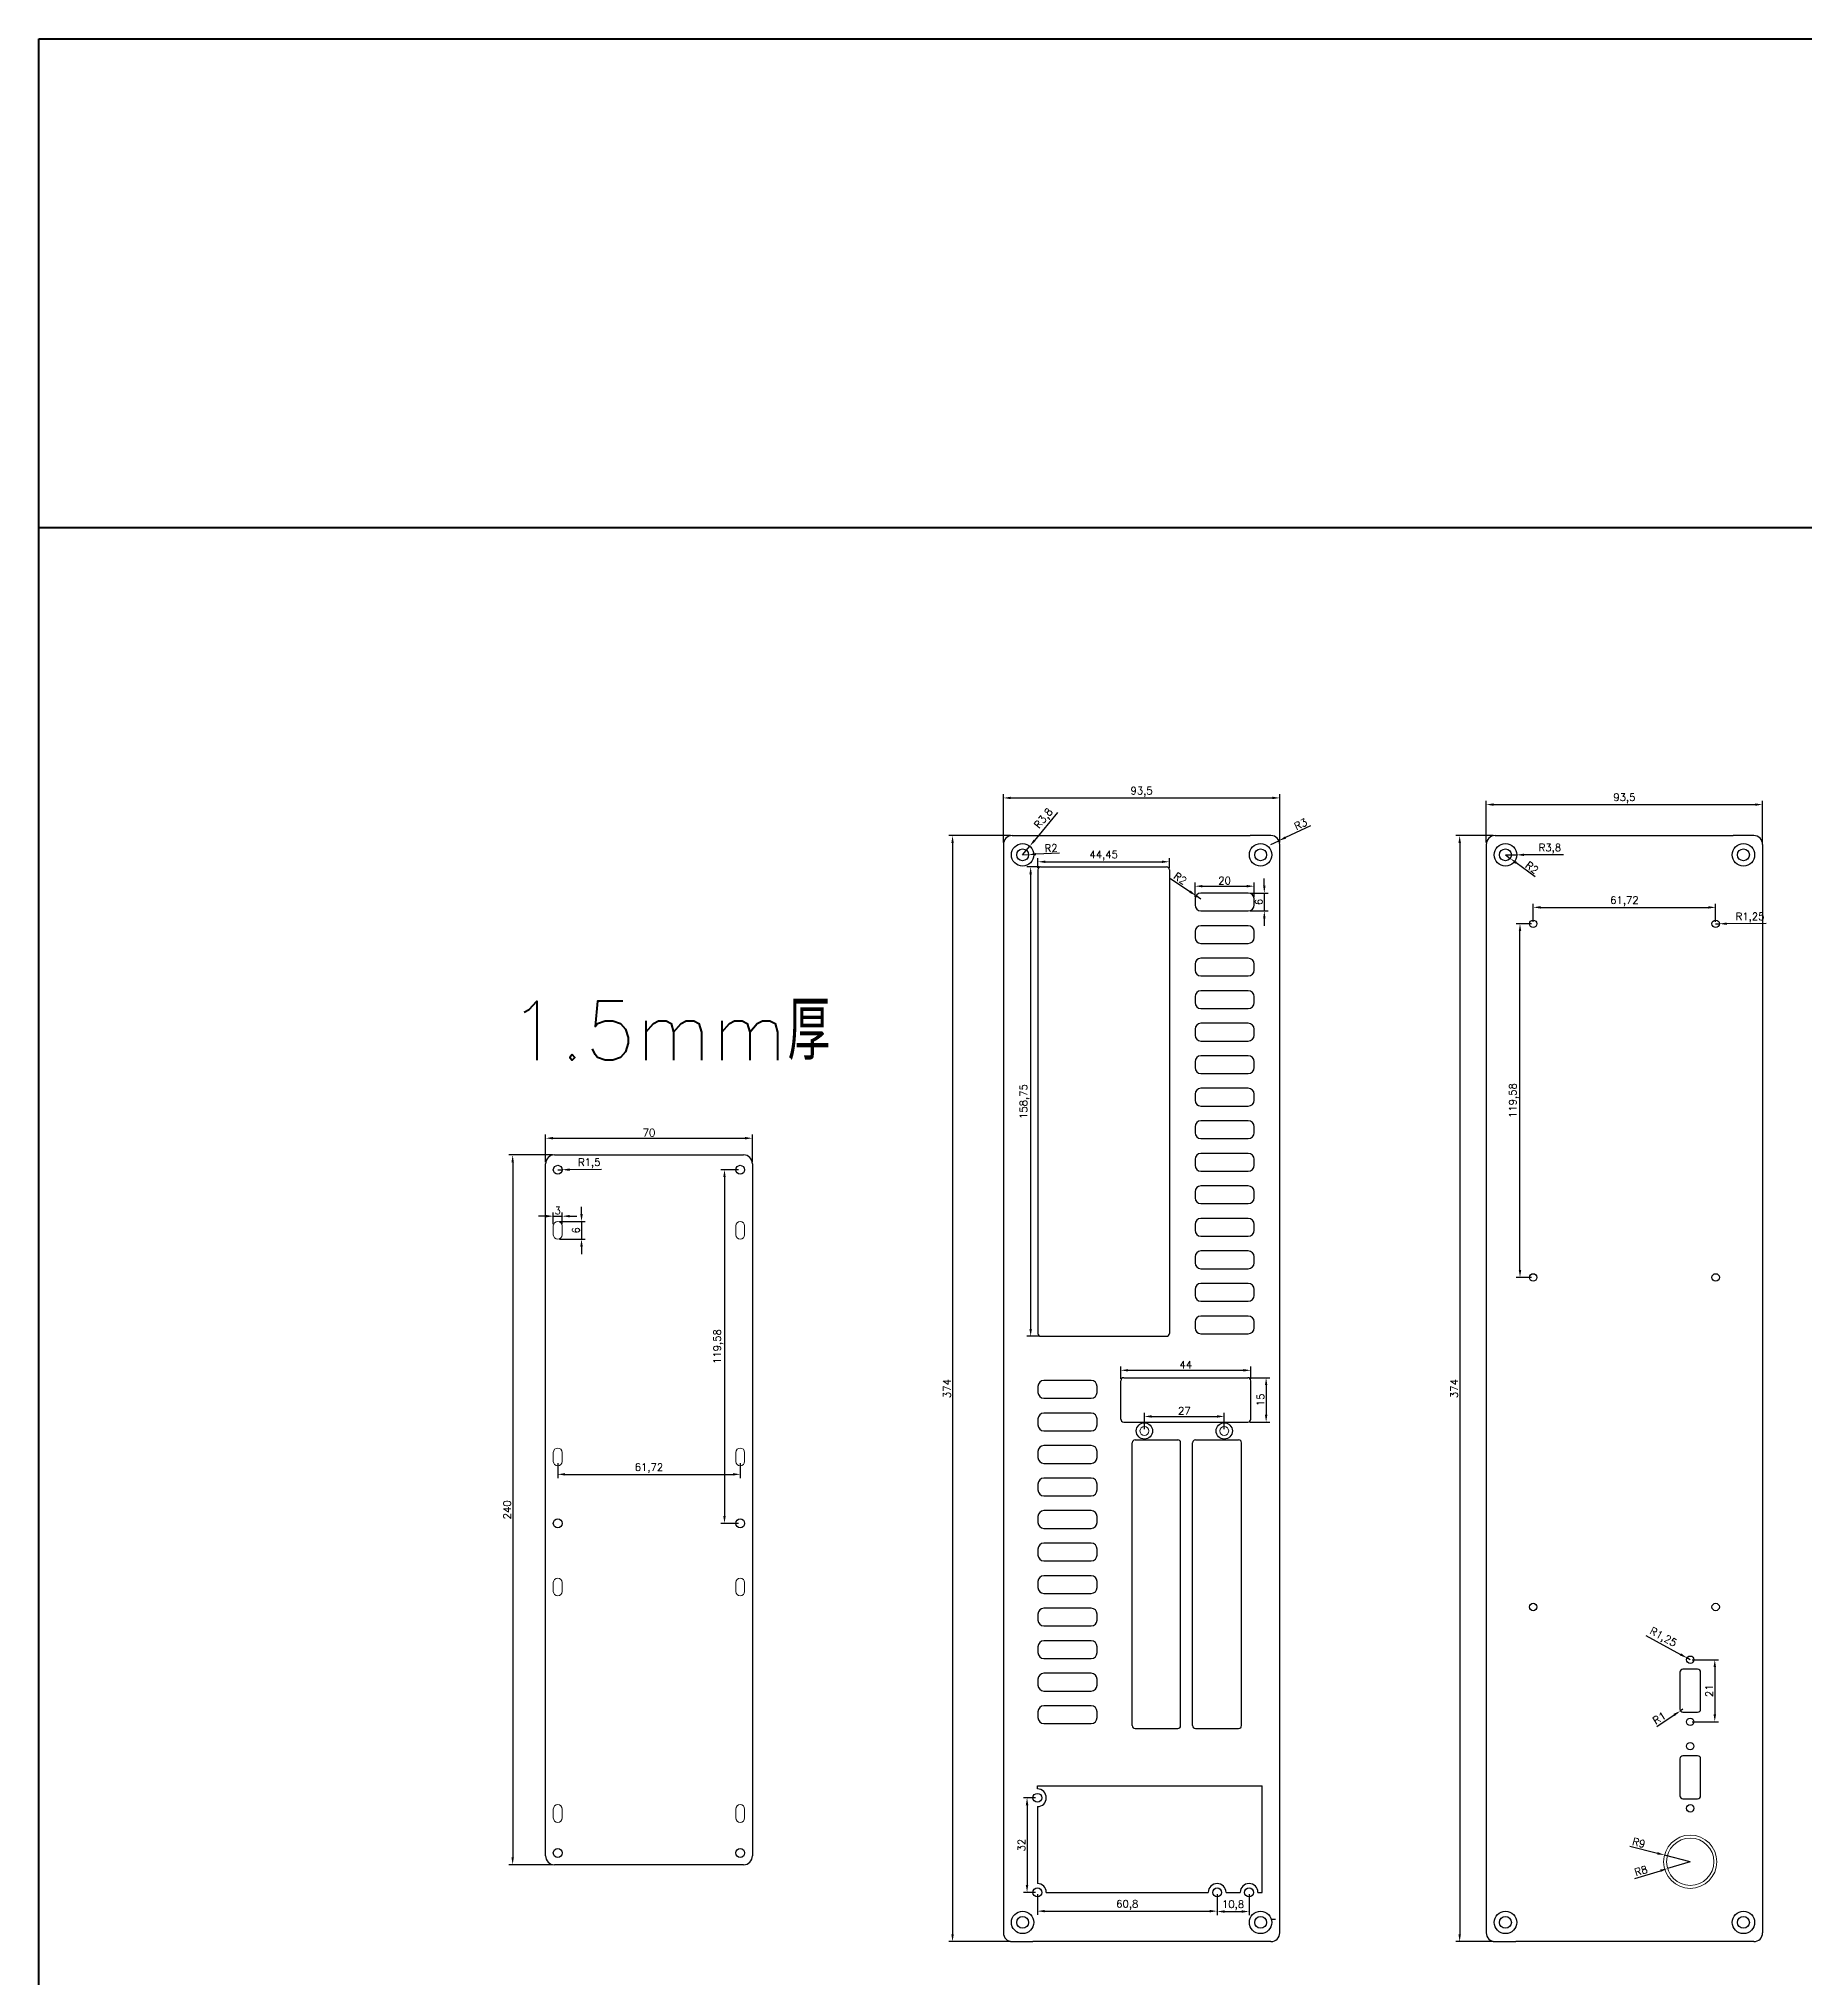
# Model space of a CAD drawing. Header units: inches. Extents: x 2 to 2337, y 1 to 1206.
# Drawn here: x 2 to 600, y 550 to 1206 of the extents above; entities that cross this region are included whole.
import ezdxf

# ---------------------------------------------------------------- set-up
doc = ezdxf.new("R2010")
doc.units = ezdxf.units.IN
doc.header["$MEASUREMENT"] = 0
doc.layers.add('图层1', color=7, linetype='Continuous')
doc.styles.get("Standard").update_dxf_attribs({"font": 'txt', "bigfont": 'gbcbig.shx'})
doc.dimstyles.new('ISO-25', dxfattribs={"dimtxt": 2.5, "dimasz": 2.5, "dimexe": 1.25, "dimexo": 0.625, "dimtad": 1, "dimtxsty": 'Standard', "dimcen": 2.5, "dimadec": 0, "dimazin": 0, "dimtfac": 1, "dimtmove": 0, "dimatfit": 3, "dimfxl": 1, "dimarcsym": 0})

# ---------------------------------------------------------------- blocks, each defined once
blk = doc.blocks.new('*D8')
at = {"color": 0, "lineweight": -2}
for p, q in [((173.73, 826.14), (173.73, 835.43)), ((176.23, 834.18), (241.23, 834.18)), ((243.73, 826.14), (243.73, 835.43))]:
    blk.add_line(p, q, dxfattribs=at)
at = {"color": 0}
for points in [[(176.23, 834.6), (176.23, 833.77), (173.73, 834.18)], [(241.23, 834.6), (241.23, 833.77), (243.73, 834.18)]]:
    blk.add_solid(points, dxfattribs=at)
at = {"layer": 'Defpoints', "color": 0}
for p in [(243.73, 834.18), (173.73, 825.52), (243.73, 825.52)]:
    blk.add_point(p, dxfattribs=at)
at = {"color": 0, "insert": (208.73, 836.06), "char_height": 2.5, "attachment_point": 5}
blk.add_mtext('70', dxfattribs=at)
blk = doc.blocks.new('*D9')
at = {"color": 0, "lineweight": -2}
for p, q in [((176.1, 828.52), (161.37, 828.52)), ((162.62, 826.02), (162.62, 591.02)), ((176.1, 588.52), (161.37, 588.52))]:
    blk.add_line(p, q, dxfattribs=at)
at = {"color": 0}
for points in [[(162.21, 826.02), (163.04, 826.02), (162.62, 828.52)], [(162.21, 591.02), (163.04, 591.02), (162.62, 588.52)]]:
    blk.add_solid(points, dxfattribs=at)
at = {"layer": 'Defpoints', "color": 0}
for p in [(176.73, 828.52), (162.62, 588.52), (176.73, 588.52)]:
    blk.add_point(p, dxfattribs=at)
at = {"color": 0, "insert": (160.75, 708.52), "char_height": 2.5, "attachment_point": 5, "rotation": 90}
blk.add_mtext('240', dxfattribs=at)
blk = doc.blocks.new('*D10')
at = {"color": 0, "lineweight": -2}
for p, q in [((177.87, 823.52), (179.37, 823.53)), ((192.7, 823.61), (181.87, 823.54))]:
    blk.add_line(p, q, dxfattribs=at)
at = {"color": 0}
blk.add_solid([(181.87, 823.96), (181.87, 823.13), (179.37, 823.53)], dxfattribs=at)
at = {"layer": 'Defpoints', "color": 0}
for p in [(177.87, 823.52), (179.37, 823.53)]:
    blk.add_point(p, dxfattribs=at)
at = {"color": 0, "insert": (188.52, 825.67), "char_height": 2.5, "attachment_point": 5, "rotation": 0.36255}
blk.add_mtext('R1,5', dxfattribs=at)
blk = doc.blocks.new('*D11')
at = {"color": 0, "lineweight": -2}
for p, q in [((173.87, 807.82), (171.37, 807.82)), ((176.37, 805.14), (176.37, 809.07)), ((176.37, 807.82), (179.37, 807.82)), ((179.37, 805.14), (179.37, 809.07)), ((181.87, 807.82), (184.37, 807.82))]:
    blk.add_line(p, q, dxfattribs=at)
at = {"color": 0}
for points in [[(173.87, 808.24), (173.87, 807.41), (176.37, 807.82)], [(181.87, 808.24), (181.87, 807.41), (179.37, 807.82)]]:
    blk.add_solid(points, dxfattribs=at)
at = {"layer": 'Defpoints', "color": 0}
for p in [(179.37, 807.82), (176.37, 804.52), (179.37, 804.52)]:
    blk.add_point(p, dxfattribs=at)
at = {"color": 0, "insert": (177.87, 809.7), "char_height": 2.5, "attachment_point": 5}
blk.add_mtext('3', dxfattribs=at)
blk = doc.blocks.new('*D12')
at = {"color": 0, "lineweight": -2}
for p, q in [((185.91, 808.52), (185.91, 811.02)), ((178.49, 806.02), (187.16, 806.02)), ((178.49, 800.02), (187.16, 800.02)), ((185.91, 806.02), (185.91, 800.02)), ((185.91, 797.52), (185.91, 795.02))]:
    blk.add_line(p, q, dxfattribs=at)
at = {"color": 0}
for points in [[(185.49, 808.52), (186.32, 808.52), (185.91, 806.02)], [(185.49, 797.52), (186.32, 797.52), (185.91, 800.02)]]:
    blk.add_solid(points, dxfattribs=at)
at = {"layer": 'Defpoints', "color": 0}
for p in [(177.87, 806.02), (177.87, 800.02), (185.91, 800.02)]:
    blk.add_point(p, dxfattribs=at)
at = {"color": 0, "insert": (184.03, 803.02), "char_height": 2.5, "attachment_point": 5, "rotation": 90}
blk.add_mtext('6', dxfattribs=at)
blk = doc.blocks.new('*D13')
at = {"color": 0, "lineweight": -2}
for p, q in [((346.92, 944.35), (339.12, 934.88)), ((335.11, 930.01), (337.53, 932.95))]:
    blk.add_line(p, q, dxfattribs=at)
at = {"color": 0}
blk.add_solid([(338.8, 935.14), (339.44, 934.61), (337.53, 932.95)], dxfattribs=at)
at = {"layer": 'Defpoints', "color": 0}
for p in [(337.53, 932.95), (335.11, 930.01)]:
    blk.add_point(p, dxfattribs=at)
at = {"color": 0, "insert": (342.4, 942.14), "char_height": 2.5, "attachment_point": 5, "rotation": 50.53044}
blk.add_mtext('R3,8', dxfattribs=at)
blk = doc.blocks.new('*D14')
at = {"color": 0, "lineweight": -2}
for p, q in [((335.11, 930.01), (337.11, 930.1)), ((347.54, 930.53), (339.61, 930.2))]:
    blk.add_line(p, q, dxfattribs=at)
at = {"color": 0}
blk.add_solid([(339.59, 930.62), (339.63, 929.79), (337.11, 930.1)], dxfattribs=at)
at = {"layer": 'Defpoints', "color": 0}
for p in [(335.11, 930.01), (337.11, 930.1)]:
    blk.add_point(p, dxfattribs=at)
at = {"color": 0, "insert": (344.75, 932.29), "char_height": 2.5, "attachment_point": 5, "rotation": 2.40231}
blk.add_mtext('R2', dxfattribs=at)
blk = doc.blocks.new('*D15')
at = {"color": 0, "lineweight": -2}
for p, q in [((340.67, 925.95), (336.58, 925.95)), ((337.83, 923.45), (337.83, 769.7)), ((340.67, 767.2), (336.58, 767.2))]:
    blk.add_line(p, q, dxfattribs=at)
at = {"color": 0}
for points in [[(337.41, 923.45), (338.25, 923.45), (337.83, 925.95)], [(337.41, 769.7), (338.25, 769.7), (337.83, 767.2)]]:
    blk.add_solid(points, dxfattribs=at)
at = {"layer": 'Defpoints', "color": 0}
for p in [(341.29, 925.95), (337.83, 767.2), (341.29, 767.2)]:
    blk.add_point(p, dxfattribs=at)
at = {"color": 0, "insert": (335.75, 846.58), "char_height": 2.5, "attachment_point": 5, "rotation": 90}
blk.add_mtext('158,75', dxfattribs=at)
blk = doc.blocks.new('*D16')
at = {"color": 0, "lineweight": -2}
for p, q in [((340.3, 925.6), (340.3, 928.91)), ((342.8, 927.66), (382.25, 927.66)), ((384.75, 925.59), (384.75, 928.91))]:
    blk.add_line(p, q, dxfattribs=at)
at = {"color": 0}
for points in [[(342.8, 928.07), (342.8, 927.24), (340.3, 927.66)], [(382.25, 928.07), (382.25, 927.24), (384.75, 927.66)]]:
    blk.add_solid(points, dxfattribs=at)
at = {"layer": 'Defpoints', "color": 0}
for p in [(340.3, 924.98), (384.75, 927.66), (384.75, 924.96)]:
    blk.add_point(p, dxfattribs=at)
at = {"color": 0, "insert": (362.53, 929.74), "char_height": 2.5, "attachment_point": 5}
blk.add_mtext('44,45', dxfattribs=at)
blk = doc.blocks.new('*D17')
at = {"color": 0, "lineweight": -2}
for p, q in [((393.43, 915.68), (393.43, 920.65)), ((395.93, 919.4), (410.93, 919.4)), ((413.43, 915.68), (413.43, 920.65))]:
    blk.add_line(p, q, dxfattribs=at)
at = {"color": 0}
for points in [[(395.93, 919.82), (395.93, 918.99), (393.43, 919.4)], [(410.93, 919.82), (410.93, 918.99), (413.43, 919.4)]]:
    blk.add_solid(points, dxfattribs=at)
at = {"layer": 'Defpoints', "color": 0}
for p in [(413.43, 919.4), (393.43, 915.05), (413.43, 915.05)]:
    blk.add_point(p, dxfattribs=at)
at = {"color": 0, "insert": (403.43, 921.28), "char_height": 2.5, "attachment_point": 5}
blk.add_mtext('20', dxfattribs=at)
blk = doc.blocks.new('*D18')
at = {"color": 0, "lineweight": -2}
for p, q in [((416.87, 919.55), (416.87, 922.05)), ((412.06, 917.05), (418.12, 917.05)), ((416.87, 917.05), (416.87, 911.05)), ((412.06, 911.05), (418.12, 911.05)), ((416.87, 908.55), (416.87, 906.05))]:
    blk.add_line(p, q, dxfattribs=at)
at = {"color": 0}
for points in [[(416.46, 919.55), (417.29, 919.55), (416.87, 917.05)], [(416.46, 908.55), (417.29, 908.55), (416.87, 911.05)]]:
    blk.add_solid(points, dxfattribs=at)
at = {"layer": 'Defpoints', "color": 0}
for p in [(411.43, 917.05), (411.43, 911.05), (416.87, 911.05)]:
    blk.add_point(p, dxfattribs=at)
at = {"color": 0, "insert": (415, 914.05), "char_height": 2.5, "attachment_point": 5, "rotation": 90}
blk.add_mtext('6', dxfattribs=at)
blk = doc.blocks.new('*D19')
at = {"color": 0, "lineweight": -2}
for p, q in [((385.14, 922), (391.7, 917.57)), ((395.43, 915.05), (393.78, 916.17))]:
    blk.add_line(p, q, dxfattribs=at)
at = {"color": 0}
blk.add_solid([(391.94, 917.91), (391.47, 917.22), (393.78, 916.17)], dxfattribs=at)
at = {"layer": 'Defpoints', "color": 0}
for p in [(393.78, 916.17), (395.43, 915.05)]:
    blk.add_point(p, dxfattribs=at)
at = {"color": 0, "insert": (388.44, 922.04), "char_height": 2.5, "attachment_point": 5, "rotation": 325.97643}
blk.add_mtext('R2', dxfattribs=at)
blk = doc.blocks.new('*D20')
at = {"color": 0, "lineweight": -2}
for p, q in [((368.31, 752.82), (368.31, 756.96)), ((370.81, 755.71), (409.81, 755.71)), ((412.31, 752.82), (412.31, 756.96))]:
    blk.add_line(p, q, dxfattribs=at)
at = {"color": 0}
for points in [[(370.81, 756.12), (370.81, 755.29), (368.31, 755.71)], [(409.81, 756.12), (409.81, 755.29), (412.31, 755.71)]]:
    blk.add_solid(points, dxfattribs=at)
at = {"layer": 'Defpoints', "color": 0}
for p in [(412.31, 755.71), (368.31, 752.2), (412.31, 752.2)]:
    blk.add_point(p, dxfattribs=at)
at = {"color": 0, "insert": (390.31, 757.58), "char_height": 2.5, "attachment_point": 5}
blk.add_mtext('44', dxfattribs=at)
blk = doc.blocks.new('*D21')
at = {"color": 0, "lineweight": -2}
for p, q in [((411.94, 753.2), (418.73, 753.2)), ((417.48, 750.7), (417.48, 740.7)), ((411.94, 738.2), (418.73, 738.2))]:
    blk.add_line(p, q, dxfattribs=at)
at = {"color": 0}
for points in [[(417.07, 750.7), (417.9, 750.7), (417.48, 753.2)], [(417.07, 740.7), (417.9, 740.7), (417.48, 738.2)]]:
    blk.add_solid(points, dxfattribs=at)
at = {"layer": 'Defpoints', "color": 0}
for p in [(411.31, 753.2), (411.31, 738.2), (417.48, 738.2)]:
    blk.add_point(p, dxfattribs=at)
at = {"color": 0, "insert": (415.61, 745.7), "char_height": 2.5, "attachment_point": 5, "rotation": 90}
blk.add_mtext('15', dxfattribs=at)
blk = doc.blocks.new('*D1')
at = {"color": 0, "lineweight": -2}
for p, q in [((376.31, 735.82), (376.31, 741.35)), ((403.31, 735.82), (403.31, 741.35)), ((378.81, 740.1), (400.81, 740.1))]:
    blk.add_line(p, q, dxfattribs=at)
at = {"color": 0}
for points in [[(378.81, 740.52), (378.81, 739.68), (376.31, 740.1)], [(400.81, 740.52), (400.81, 739.68), (403.31, 740.1)]]:
    blk.add_solid(points, dxfattribs=at)
at = {"layer": 'Defpoints', "color": 0}
for p in [(376.31, 735.2), (403.31, 740.1), (403.31, 735.2)]:
    blk.add_point(p, dxfattribs=at)
at = {"color": 0, "insert": (389.81, 741.97), "char_height": 2.5, "attachment_point": 5}
blk.add_mtext('27', dxfattribs=at)
blk = doc.blocks.new('*D22')
at = {"color": 0, "lineweight": -2}
for p, q in [((400.91, 578.52), (400.91, 571.44)), ((411.71, 578.52), (411.71, 571.44)), ((403.41, 572.69), (409.21, 572.69))]:
    blk.add_line(p, q, dxfattribs=at)
at = {"color": 0}
for points in [[(403.41, 573.1), (403.41, 572.27), (400.91, 572.69)], [(409.21, 573.1), (409.21, 572.27), (411.71, 572.69)]]:
    blk.add_solid(points, dxfattribs=at)
at = {"layer": 'Defpoints', "color": 0}
for p in [(400.91, 579.15), (411.71, 579.15), (411.71, 572.69)]:
    blk.add_point(p, dxfattribs=at)
at = {"color": 0, "insert": (406.31, 574.77), "char_height": 2.5, "attachment_point": 5}
blk.add_mtext('10,8', dxfattribs=at)
blk = doc.blocks.new('*D23')
at = {"color": 0, "lineweight": -2}
for p, q in [((340.11, 578.52), (340.11, 571.56)), ((400.91, 578.52), (400.91, 571.56)), ((342.61, 572.81), (398.41, 572.81))]:
    blk.add_line(p, q, dxfattribs=at)
at = {"color": 0}
for points in [[(342.61, 573.23), (342.61, 572.4), (340.11, 572.81)], [(398.41, 573.23), (398.41, 572.4), (400.91, 572.81)]]:
    blk.add_solid(points, dxfattribs=at)
at = {"layer": 'Defpoints', "color": 0}
for p in [(340.11, 579.15), (400.91, 579.15), (400.91, 572.81)]:
    blk.add_point(p, dxfattribs=at)
at = {"color": 0, "insert": (370.51, 574.9), "char_height": 2.5, "attachment_point": 5}
blk.add_mtext('60,8', dxfattribs=at)
blk = doc.blocks.new('*D24')
at = {"color": 0, "lineweight": -2}
for p, q in [((339.49, 611.15), (335.36, 611.15)), ((336.61, 608.65), (336.61, 581.65)), ((339.49, 579.15), (335.36, 579.15))]:
    blk.add_line(p, q, dxfattribs=at)
at = {"color": 0}
for points in [[(336.19, 608.65), (337.03, 608.65), (336.61, 611.15)], [(336.19, 581.65), (337.03, 581.65), (336.61, 579.15)]]:
    blk.add_solid(points, dxfattribs=at)
at = {"layer": 'Defpoints', "color": 0}
for p in [(340.11, 611.15), (336.61, 579.15), (340.11, 579.15)]:
    blk.add_point(p, dxfattribs=at)
at = {"color": 0, "insert": (334.73, 595.15), "char_height": 2.5, "attachment_point": 5, "rotation": 90}
blk.add_mtext('32', dxfattribs=at)
blk = doc.blocks.new('*D25')
at = {"color": 0, "lineweight": -2}
for p, q in [((432.44, 939.86), (424.08, 935.88)), ((419.11, 933.51), (421.82, 934.8))]:
    blk.add_line(p, q, dxfattribs=at)
at = {"color": 0}
blk.add_solid([(423.9, 936.25), (424.26, 935.5), (421.82, 934.8)], dxfattribs=at)
at = {"layer": 'Defpoints', "color": 0}
for p in [(419.11, 933.51), (421.82, 934.8)]:
    blk.add_point(p, dxfattribs=at)
at = {"color": 0, "insert": (429.18, 940.38), "char_height": 2.5, "attachment_point": 5, "rotation": 25.45612}
blk.add_mtext('R3', dxfattribs=at)
blk = doc.blocks.new('*D26')
at = {"color": 0, "lineweight": -2}
for p, q in [((328.61, 934.14), (328.61, 950.5)), ((422.11, 934.14), (422.11, 950.5)), ((331.11, 949.25), (419.61, 949.25))]:
    blk.add_line(p, q, dxfattribs=at)
at = {"color": 0}
for points in [[(331.11, 949.67), (331.11, 948.83), (328.61, 949.25)], [(419.61, 949.67), (419.61, 948.83), (422.11, 949.25)]]:
    blk.add_solid(points, dxfattribs=at)
at = {"layer": 'Defpoints', "color": 0}
for p in [(422.11, 949.25), (328.61, 933.51), (422.11, 933.51)]:
    blk.add_point(p, dxfattribs=at)
at = {"color": 0, "insert": (375.36, 951.33), "char_height": 2.5, "attachment_point": 5}
blk.add_mtext('93,5', dxfattribs=at)
blk = doc.blocks.new('*D27')
at = {"color": 0, "lineweight": -2}
for p, q in [((330.98, 936.51), (310.16, 936.51)), ((311.41, 934.01), (311.41, 565.01)), ((330.98, 562.51), (310.16, 562.51))]:
    blk.add_line(p, q, dxfattribs=at)
at = {"color": 0}
for points in [[(311, 934.01), (311.83, 934.01), (311.41, 936.51)], [(311, 565.01), (311.83, 565.01), (311.41, 562.51)]]:
    blk.add_solid(points, dxfattribs=at)
at = {"layer": 'Defpoints', "color": 0}
for p in [(331.61, 936.51), (311.41, 562.51), (331.61, 562.51)]:
    blk.add_point(p, dxfattribs=at)
at = {"color": 0, "insert": (309.54, 749.51), "char_height": 2.5, "attachment_point": 5, "rotation": 90}
blk.add_mtext('374', dxfattribs=at)
blk = doc.blocks.new('*D28')
at = {"color": 0, "lineweight": -2}
for p, q in [((491.93, 934.14), (491.93, 948.25)), ((494.43, 947), (582.93, 947)), ((585.43, 934.14), (585.43, 948.25))]:
    blk.add_line(p, q, dxfattribs=at)
at = {"color": 0}
for points in [[(494.43, 947.42), (494.43, 946.59), (491.93, 947)], [(582.93, 947.42), (582.93, 946.59), (585.43, 947)]]:
    blk.add_solid(points, dxfattribs=at)
at = {"layer": 'Defpoints', "color": 0}
for p in [(585.43, 947), (491.93, 933.51), (585.43, 933.51)]:
    blk.add_point(p, dxfattribs=at)
at = {"color": 0, "insert": (538.68, 949.09), "char_height": 2.5, "attachment_point": 5}
blk.add_mtext('93,5', dxfattribs=at)
blk = doc.blocks.new('*D29')
at = {"color": 0, "lineweight": -2}
for p, q in [((494.3, 936.51), (481.7, 936.51)), ((482.95, 934.01), (482.95, 565.01)), ((494.3, 562.51), (481.7, 562.51))]:
    blk.add_line(p, q, dxfattribs=at)
at = {"color": 0}
for points in [[(482.53, 934.01), (483.37, 934.01), (482.95, 936.51)], [(482.53, 565.01), (483.37, 565.01), (482.95, 562.51)]]:
    blk.add_solid(points, dxfattribs=at)
at = {"layer": 'Defpoints', "color": 0}
for p in [(494.93, 936.51), (482.95, 562.51), (494.93, 562.51)]:
    blk.add_point(p, dxfattribs=at)
at = {"color": 0, "insert": (481.08, 749.51), "char_height": 2.5, "attachment_point": 5, "rotation": 90}
blk.add_mtext('374', dxfattribs=at)
blk = doc.blocks.new('*D30')
at = {"color": 0, "lineweight": -2}
for p, q in [((498.43, 930.01), (502.23, 930.01)), ((518.04, 930), (504.73, 930.01))]:
    blk.add_line(p, q, dxfattribs=at)
at = {"color": 0}
blk.add_solid([(504.73, 930.43), (504.73, 929.59), (502.23, 930.01)], dxfattribs=at)
at = {"layer": 'Defpoints', "color": 0}
for p in [(498.43, 930.01), (502.23, 930.01)]:
    blk.add_point(p, dxfattribs=at)
at = {"color": 0, "insert": (513.46, 932.09), "char_height": 2.5, "attachment_point": 5, "rotation": 359.96295}
blk.add_mtext('R3,8', dxfattribs=at)
blk = doc.blocks.new('*D31')
at = {"color": 0, "lineweight": -2}
for p, q in [((498.43, 930.01), (500.04, 928.82)), ((508.48, 922.55), (502.04, 927.33))]:
    blk.add_line(p, q, dxfattribs=at)
at = {"color": 0}
blk.add_solid([(502.29, 927.66), (501.8, 926.99), (500.04, 928.82)], dxfattribs=at)
at = {"layer": 'Defpoints', "color": 0}
for p in [(498.43, 930.01), (500.04, 928.82)]:
    blk.add_point(p, dxfattribs=at)
at = {"color": 0, "insert": (507.42, 925.67), "char_height": 2.5, "attachment_point": 5, "rotation": 323.37862}
blk.add_mtext('R2', dxfattribs=at)
blk = doc.blocks.new('*D2')
at = {"color": 0, "lineweight": -2}
for p, q in [((507.82, 907.33), (507.82, 913.49)), ((510.32, 912.24), (567.04, 912.24)), ((569.54, 907.33), (569.54, 913.49))]:
    blk.add_line(p, q, dxfattribs=at)
at = {"color": 0}
for points in [[(510.32, 912.66), (510.32, 911.82), (507.82, 912.24)], [(567.04, 912.66), (567.04, 911.82), (569.54, 912.24)]]:
    blk.add_solid(points, dxfattribs=at)
at = {"layer": 'Defpoints', "color": 0}
for p in [(569.54, 912.24), (507.82, 906.7), (569.54, 906.7)]:
    blk.add_point(p, dxfattribs=at)
at = {"color": 0, "insert": (538.68, 914.32), "char_height": 2.5, "attachment_point": 5}
blk.add_mtext('61,72', dxfattribs=at)
blk = doc.blocks.new('*D32')
at = {"color": 0, "lineweight": -2}
for p, q in [((177.87, 724.29), (177.87, 719.27)), ((239.59, 724.29), (239.59, 719.27)), ((180.37, 720.52), (237.09, 720.52))]:
    blk.add_line(p, q, dxfattribs=at)
at = {"color": 0}
for points in [[(180.37, 720.94), (180.37, 720.11), (177.87, 720.52)], [(237.09, 720.94), (237.09, 720.11), (239.59, 720.52)]]:
    blk.add_solid(points, dxfattribs=at)
at = {"layer": 'Defpoints', "color": 0}
for p in [(177.87, 724.92), (239.59, 724.92), (239.59, 720.52)]:
    blk.add_point(p, dxfattribs=at)
at = {"color": 0, "insert": (208.73, 722.61), "char_height": 2.5, "attachment_point": 5}
blk.add_mtext('61,72', dxfattribs=at)
blk = doc.blocks.new('*D3')
at = {"color": 0, "lineweight": -2}
for p, q in [((507.2, 906.7), (502.1, 906.7)), ((503.35, 789.62), (503.35, 904.2)), ((507.2, 787.12), (502.1, 787.12))]:
    blk.add_line(p, q, dxfattribs=at)
at = {"color": 0}
for points in [[(502.94, 904.2), (503.77, 904.2), (503.35, 906.7)], [(502.94, 789.62), (503.77, 789.62), (503.35, 787.12)]]:
    blk.add_solid(points, dxfattribs=at)
at = {"layer": 'Defpoints', "color": 0}
for p in [(503.35, 906.7), (507.82, 906.7), (507.82, 787.12)]:
    blk.add_point(p, dxfattribs=at)
at = {"color": 0, "insert": (501.27, 846.91), "char_height": 2.5, "attachment_point": 5, "rotation": 90}
blk.add_mtext('119,58', dxfattribs=at)
blk = doc.blocks.new('*D33')
at = {"color": 0, "lineweight": -2}
for p, q in [((238.96, 823.52), (233.02, 823.52)), ((234.27, 821.02), (234.27, 706.43)), ((238.96, 703.93), (233.02, 703.93))]:
    blk.add_line(p, q, dxfattribs=at)
at = {"color": 0}
for points in [[(233.85, 821.02), (234.68, 821.02), (234.27, 823.52)], [(233.85, 706.43), (234.68, 706.43), (234.27, 703.93)]]:
    blk.add_solid(points, dxfattribs=at)
at = {"layer": 'Defpoints', "color": 0}
for p in [(239.59, 823.52), (234.27, 703.93), (239.59, 703.93)]:
    blk.add_point(p, dxfattribs=at)
at = {"color": 0, "insert": (232.18, 763.73), "char_height": 2.5, "attachment_point": 5, "rotation": 90}
blk.add_mtext('119,58', dxfattribs=at)
blk = doc.blocks.new('*D36')
at = {"color": 0, "lineweight": -2}
for p, q in [((569.54, 906.7), (570.79, 906.71)), ((586.63, 906.75), (573.29, 906.71))]:
    blk.add_line(p, q, dxfattribs=at)
at = {"color": 0}
blk.add_solid([(573.29, 907.13), (573.29, 906.3), (570.79, 906.71)], dxfattribs=at)
at = {"layer": 'Defpoints', "color": 0}
for p in [(569.54, 906.7), (570.79, 906.71)]:
    blk.add_point(p, dxfattribs=at)
at = {"color": 0, "insert": (581.2, 908.82), "char_height": 2.5, "attachment_point": 5, "rotation": 0.16475}
blk.add_mtext('R1,25', dxfattribs=at)
blk = doc.blocks.new('*D69')
at = {"color": 0, "lineweight": -2}
for p, q in [((561.57, 657.84), (570.49, 657.84)), ((569.24, 655.34), (569.24, 639.34)), ((561.57, 636.84), (570.49, 636.84))]:
    blk.add_line(p, q, dxfattribs=at)
at = {"color": 0}
for points in [[(568.83, 655.34), (569.66, 655.34), (569.24, 657.84)], [(568.83, 639.34), (569.66, 639.34), (569.24, 636.84)]]:
    blk.add_solid(points, dxfattribs=at)
at = {"layer": 'Defpoints', "color": 0}
for p in [(560.94, 657.84), (560.94, 636.84), (569.24, 636.84)]:
    blk.add_point(p, dxfattribs=at)
at = {"color": 0, "insert": (567.37, 647.34), "char_height": 2.5, "attachment_point": 5, "rotation": 90}
blk.add_mtext('21', dxfattribs=at)
blk = doc.blocks.new('*D70')
at = {"color": 0, "lineweight": -2}
for p, q in [((545.93, 666), (557.65, 659.63)), ((560.94, 657.84), (559.84, 658.44))]:
    blk.add_line(p, q, dxfattribs=at)
at = {"color": 0}
blk.add_solid([(557.85, 660), (557.45, 659.26), (559.84, 658.44)], dxfattribs=at)
at = {"layer": 'Defpoints', "color": 0}
for p in [(559.84, 658.44), (560.94, 657.84)]:
    blk.add_point(p, dxfattribs=at)
at = {"color": 0, "insert": (551.69, 665.24), "char_height": 2.5, "attachment_point": 5, "rotation": 331.46347}
blk.add_mtext('R1,25', dxfattribs=at)
blk = doc.blocks.new('*D71')
at = {"color": 0, "lineweight": -2}
for p, q in [((540.48, 594.8), (549.81, 592.39)), ((560.94, 589.52), (552.23, 591.77))]:
    blk.add_line(p, q, dxfattribs=at)
at = {"color": 0}
blk.add_solid([(549.91, 592.8), (549.7, 591.99), (552.23, 591.77)], dxfattribs=at)
at = {"layer": 'Defpoints', "color": 0}
for p in [(552.23, 591.77), (560.94, 589.52)]:
    blk.add_point(p, dxfattribs=at)
at = {"color": 0, "lineweight": 211, "insert": (543.57, 595.94), "char_height": 2.5, "attachment_point": 5, "rotation": 345.53931}
blk.add_mtext('R9', dxfattribs=at)
blk = doc.blocks.new('*D72')
at = {"color": 0, "lineweight": -2}
for p, q in [((542.24, 583.89), (550.89, 586.49)), ((560.94, 589.52), (553.28, 587.21))]:
    blk.add_line(p, q, dxfattribs=at)
at = {"color": 0}
blk.add_solid([(550.77, 586.89), (551.01, 586.09), (553.28, 587.21)], dxfattribs=at)
at = {"layer": 'Defpoints', "color": 0}
for p in [(553.28, 587.21), (560.94, 589.52)]:
    blk.add_point(p, dxfattribs=at)
at = {"color": 0, "lineweight": 211, "insert": (544.29, 586.46), "char_height": 2.5, "attachment_point": 5, "rotation": 16.76029}
blk.add_mtext('R8', dxfattribs=at)
blk = doc.blocks.new('*D73')
at = {"color": 0, "lineweight": -2}
for p, q in [((549.6, 635.28), (555.52, 639.17)), ((558.44, 641.09), (557.61, 640.54))]:
    blk.add_line(p, q, dxfattribs=at)
at = {"color": 0}
blk.add_solid([(555.29, 639.52), (555.74, 638.82), (557.61, 640.54)], dxfattribs=at)
at = {"layer": 'Defpoints', "color": 0}
for p in [(557.61, 640.54), (558.44, 641.09)]:
    blk.add_point(p, dxfattribs=at)
at = {"color": 0, "lineweight": 211, "insert": (550.48, 638.1), "char_height": 2.5, "attachment_point": 5, "rotation": 33.29978}
blk.add_mtext('R1', dxfattribs=at)

msp = doc.modelspace()

# ---------------------------------------------------------------- linework, layer by layer
at = {"lineweight": 211}
for p, q in [((2.313, 1.185), (2.313, 1205.965)), ((2.313, 1205.965), (2336.961, 1205.965)), ((2.313, 1040.706), (2336.961, 1040.706))]:
    msp.add_line(p, q, dxfattribs=at)
for p, q in [((328.611, 933.513), (328.613, 565.511)), ((338.613, 936.513), (412.112, 936.513)), ((422.112, 565.511), (422.114, 933.513)), ((491.931, 933.513), (491.932, 565.511)), ((501.932, 936.513), (575.432, 936.513)), ((585.433, 933.513), (585.432, 565.511)), ((393.433, 915.052), (393.433, 913.052)), ((411.433, 917.052), (395.433, 917.052)), ((413.433, 913.052), (413.433, 915.052)), ((395.433, 911.052), (411.433, 911.052)), ((411.433, 906.052), (395.433, 906.052)), ((393.433, 904.052), (393.433, 902.052)), ((395.433, 900.052), (411.433, 900.052)), ((413.433, 902.052), (413.433, 904.052)), ((393.433, 893.052), (393.433, 891.052)), ((411.433, 895.052), (395.433, 895.052)), ((413.433, 891.052), (413.433, 893.052)), ((395.433, 889.052), (411.433, 889.052)), ((393.433, 882.052), (393.433, 880.052)), ((411.433, 884.052), (395.433, 884.052)), ((413.433, 880.052), (413.433, 882.052)), ((395.433, 878.052), (411.433, 878.052)), ((411.433, 873.052), (395.433, 873.052)), ((393.433, 871.052), (393.433, 869.052)), ((395.433, 867.052), (411.433, 867.052)), ((413.433, 869.052), (413.433, 871.052)), ((393.433, 860.052), (393.433, 858.052)), ((411.433, 862.052), (395.433, 862.052)), ((413.433, 858.052), (413.433, 860.052)), ((395.433, 856.052), (411.433, 856.052)), ((393.433, 849.052), (393.433, 847.052)), ((411.433, 851.052), (395.433, 851.052)), ((413.433, 847.052), (413.433, 849.052)), ((395.433, 845.052), (411.433, 845.052)), ((411.433, 840.052), (395.433, 840.052)), ((393.433, 838.052), (393.433, 836.052)), ((395.433, 834.052), (411.433, 834.052)), ((413.433, 836.052), (413.433, 838.052)), ((176.728, 828.518), (240.728, 828.518)), ((393.433, 827.052), (393.433, 825.052)), ((411.433, 829.052), (395.433, 829.052)), ((413.433, 825.052), (413.433, 827.052)), ((173.728, 591.518), (173.728, 825.518)), ((173.728, 818.518), (173.728, 823.518)), ((243.728, 825.518), (243.728, 591.518)), ((395.433, 823.052), (411.433, 823.052)), ((393.433, 816.052), (393.433, 814.052)), ((411.433, 818.052), (395.433, 818.052)), ((413.433, 814.052), (413.433, 816.052)), ((395.433, 812.052), (411.433, 812.052)), ((411.433, 807.052), (395.433, 807.052)), ((393.433, 805.052), (393.433, 803.052)), ((395.433, 801.052), (411.433, 801.052)), ((413.433, 803.052), (413.433, 805.052)), ((393.433, 794.052), (393.433, 792.052)), ((411.433, 796.052), (395.433, 796.052)), ((413.433, 792.052), (413.433, 794.052)), ((395.433, 790.052), (411.433, 790.052)), ((393.433, 783.052), (393.433, 781.052)), ((411.433, 785.052), (395.433, 785.052)), ((413.433, 781.052), (413.433, 783.052)), ((395.433, 779.052), (411.433, 779.052)), ((411.433, 774.052), (395.433, 774.052)), ((393.433, 772.052), (393.433, 770.052)), ((395.433, 768.052), (411.433, 768.052)), ((413.433, 770.052), (413.433, 772.052)), ((340.302, 750.243), (340.302, 748.243)), ((358.302, 752.243), (342.302, 752.243)), ((360.302, 748.243), (360.302, 750.243)), ((368.313, 739.195), (368.313, 752.195)), ((369.313, 753.195), (411.313, 753.195)), ((412.313, 739.195), (412.313, 752.195)), ((342.302, 746.243), (358.302, 746.243)), ((358.302, 741.243), (342.302, 741.243)), ((340.302, 739.243), (340.302, 737.243)), ((342.302, 735.243), (358.302, 735.243)), ((360.302, 737.243), (360.302, 739.243)), ((369.313, 738.195), (411.313, 738.195)), ((340.302, 728.243), (340.302, 726.243)), ((358.302, 730.243), (342.302, 730.243)), ((360.302, 726.243), (360.302, 728.243)), ((372.168, 635.565), (372.168, 731.195)), ((373.168, 732.195), (387.568, 732.195)), ((388.568, 635.565), (388.568, 731.195)), ((392.568, 635.565), (392.568, 731.195)), ((393.568, 732.195), (408.168, 732.195)), ((409.168, 635.565), (409.168, 731.195)), ((342.302, 724.243), (358.302, 724.243)), ((340.302, 717.243), (340.302, 715.243)), ((358.302, 719.243), (342.302, 719.243)), ((360.302, 715.243), (360.302, 717.243)), ((342.302, 713.243), (358.302, 713.243)), ((358.302, 708.243), (342.302, 708.243)), ((340.302, 706.243), (340.302, 704.243)), ((342.302, 702.243), (358.302, 702.243)), ((360.302, 704.243), (360.302, 706.243)), ((173.728, 597.934), (173.728, 697.934)), ((173.728, 597.934), (173.728, 697.934)), ((243.728, 697.934), (243.728, 597.934)), ((243.728, 697.934), (243.728, 597.934)), ((243.728, 697.934), (243.728, 683.934)), ((243.728, 697.934), (243.728, 607.334)), ((340.302, 695.243), (340.302, 693.243)), ((358.302, 697.243), (342.302, 697.243)), ((360.302, 693.243), (360.302, 695.243)), ((342.302, 691.243), (358.302, 691.243)), ((340.302, 684.243), (340.302, 682.243)), ((358.302, 686.243), (342.302, 686.243)), ((360.302, 682.243), (360.302, 684.243)), ((342.302, 680.243), (358.302, 680.243)), ((358.302, 675.243), (342.302, 675.243)), ((340.302, 673.243), (340.302, 671.243)), ((342.302, 669.243), (358.302, 669.243)), ((360.302, 671.243), (360.302, 673.243)), ((340.302, 662.243), (340.302, 660.243)), ((358.302, 664.243), (342.302, 664.243)), ((360.302, 660.243), (360.302, 662.243)), ((342.302, 658.243), (358.302, 658.243)), ((340.302, 651.243), (340.302, 649.243)), ((358.302, 653.243), (342.302, 653.243)), ((360.302, 649.243), (360.302, 651.243)), ((557.442, 653.589), (557.442, 641.089)), ((563.442, 654.589), (558.442, 654.589)), ((564.442, 641.089), (564.442, 653.589)), ((342.302, 647.243), (358.302, 647.243)), ((340.302, 640.243), (340.302, 638.243)), ((358.302, 642.243), (342.302, 642.243)), ((342.302, 636.243), (358.302, 636.243)), ((360.302, 638.243), (360.302, 640.243)), ((558.442, 640.089), (563.442, 640.089)), ((373.168, 634.565), (387.568, 634.565)), ((393.568, 634.565), (408.168, 634.565)), ((557.442, 624.339), (557.442, 611.839)), ((563.442, 625.339), (558.442, 625.339)), ((564.442, 611.839), (564.442, 624.339)), ((340.113, 614.146), (340.113, 615.146)), ((340.113, 615.146), (416.113, 615.146)), ((416.113, 579.146), (416.113, 615.146)), ((558.442, 610.839), (563.442, 610.839)), ((340.113, 608.146), (340.113, 582.146)), ((240.728, 588.518), (176.728, 588.518)), ((343.113, 579.146), (397.913, 579.146)), ((403.913, 579.146), (408.713, 579.146)), ((414.713, 579.146), (416.113, 579.146)), ((331.613, 562.515), (338.613, 562.515)), ((412.142, 562.515), (338.613, 562.515)), ((419.112, 562.515), (412.112, 562.515)), ((494.932, 562.515), (501.932, 562.515)), ((575.462, 562.515), (501.932, 562.515)), ((582.432, 562.515), (575.432, 562.515))]:
    msp.add_line(p, q)
at = {"lineweight": -3}
for p, q in [((331.608, 936.513), (338.613, 936.513)), ((333.623, 936.513), (338.613, 936.513)), ((419.117, 936.513), (412.112, 936.513)), ((417.102, 936.513), (412.112, 936.513)), ((494.927, 936.513), (501.932, 936.513)), ((494.927, 936.513), (501.932, 936.513)), ((496.942, 936.513), (501.932, 936.513)), ((496.942, 936.513), (501.932, 936.513)), ((582.437, 936.513), (575.432, 936.513)), ((580.422, 936.513), (575.432, 936.513)), ((420.612, 570.011), (419.112, 570.011))]:
    msp.add_line(p, q, dxfattribs=at)
at = {"linetype": 'Continuous', "lineweight": 18}
for p, q in [((176.368, 804.518), (176.368, 801.518)), ((179.368, 804.518), (179.368, 801.518)), ((238.088, 804.518), (238.088, 801.518)), ((241.088, 804.518), (241.088, 801.518)), ((176.368, 727.918), (176.368, 724.918)), ((179.368, 727.918), (179.368, 724.918)), ((238.088, 727.918), (238.088, 724.918)), ((241.088, 727.918), (241.088, 724.918)), ((176.368, 683.934), (176.368, 680.934)), ((179.368, 683.934), (179.368, 680.934)), ((238.088, 683.934), (238.088, 680.934)), ((241.088, 683.934), (241.088, 680.934)), ((176.368, 607.334), (176.368, 604.334)), ((179.368, 607.334), (179.368, 604.334)), ((238.088, 607.334), (238.088, 604.334)), ((241.088, 607.334), (241.088, 604.334))]:
    msp.add_line(p, q, dxfattribs=at)
at = {"color": 3, "lineweight": -3}
for centre, radius in [((335.113, 930.013), 3.8), ((335.113, 930.013), 2), ((415.612, 930.013), 3.8), ((415.612, 930.013), 2), ((498.432, 930.013), 3.8), ((498.432, 930.013), 3.8), ((498.432, 930.013), 2), ((498.432, 930.013), 2), ((578.932, 930.013), 3.8), ((578.932, 930.013), 2), ((335.113, 569.016), 3.8), ((335.113, 569.016), 2), ((415.612, 569.016), 3.8), ((415.612, 569.016), 2), ((498.432, 569.016), 3.8), ((498.432, 569.016), 2), ((578.932, 569.016), 3.8), ((578.932, 569.016), 2)]:
    msp.add_circle(centre, radius, dxfattribs=at)
at = {"color": 4}
for centre in [(507.822, 906.704), (569.542, 906.704), (507.822, 787.119), (569.542, 787.119), (507.822, 675.668), (569.542, 675.668), (560.942, 657.839), (560.942, 636.839), (560.942, 628.589), (560.942, 607.589)]:
    msp.add_circle(centre, 1.25, dxfattribs=at)
for centre in [(177.868, 823.518), (239.588, 823.518), (177.868, 703.934), (239.588, 703.934), (340.113, 611.146), (177.868, 592.482), (239.588, 592.482), (340.113, 579.146), (400.913, 579.146), (411.713, 579.146)]:
    msp.add_circle(centre, 1.5)
at = {"color": 5}
for centre in [(376.313, 735.195), (403.313, 735.195)]:
    msp.add_circle(centre, 2.75, dxfattribs=at)
at = {"color": 5, "linetype": 'Continuous', "lineweight": 18}
for centre in [(376.313, 735.195), (403.313, 735.195)]:
    msp.add_circle(centre, 1.5, dxfattribs=at)
at = {"color": 2, "linetype": 'Continuous', "lineweight": 18}
for radius in [9, 8]:
    msp.add_circle((560.942, 589.521), radius, dxfattribs=at)
at = {"lineweight": -3}
for centre, start, end in [((331.611, 933.513), 90.06553, 180.000842), ((419.114, 933.513), 359.999158, 89.93447), ((494.931, 933.513), 90.06553, 180.000842), ((494.931, 933.513), 90.06553, 180.000842), ((582.433, 933.513), 359.999158, 89.93447), ((331.613, 565.515), 180.06553, 270.000842), ((419.112, 565.515), 269.999158, 359.93447), ((494.932, 565.515), 180.06553, 270.000842), ((582.432, 565.515), 269.999158, 359.93447)]:
    msp.add_arc(centre, 3, start, end, dxfattribs=at)
for centre, radius, start, end in [((395.433, 915.052), 2, 90, 180), ((395.433, 913.052), 2, 180, 270), ((411.433, 915.052), 2, 0, 90), ((411.433, 913.052), 2, 270, 0), ((395.433, 904.052), 2, 90, 180), ((411.433, 904.052), 2, 0, 90), ((395.433, 902.052), 2, 180, 270), ((411.433, 902.052), 2, 270, 0), ((395.433, 893.052), 2, 90, 180), ((411.433, 893.052), 2, 0, 90), ((395.433, 891.052), 2, 180, 270), ((411.433, 891.052), 2, 270, 0), ((395.433, 882.052), 2, 90, 180), ((395.433, 880.052), 2, 180, 270), ((411.433, 882.052), 2, 0, 90), ((411.433, 880.052), 2, 270, 0), ((395.433, 871.052), 2, 90, 180), ((411.433, 871.052), 2, 0, 90), ((395.433, 869.052), 2, 180, 270), ((411.433, 869.052), 2, 270, 0), ((395.433, 860.052), 2, 90, 180), ((411.433, 860.052), 2, 0, 90), ((395.433, 858.052), 2, 180, 270), ((411.433, 858.052), 2, 270, 0), ((395.433, 849.052), 2, 90, 180), ((395.433, 847.052), 2, 180, 270), ((411.433, 849.052), 2, 0, 90), ((411.433, 847.052), 2, 270, 0), ((395.433, 838.052), 2, 90, 180), ((411.433, 838.052), 2, 0, 90), ((395.433, 836.052), 2, 180, 270), ((411.433, 836.052), 2, 270, 0), ((176.728, 825.518), 3, 90, 180), ((240.728, 825.518), 3, 0, 90), ((395.433, 827.052), 2, 90, 180), ((411.433, 827.052), 2, 0, 90), ((395.433, 825.052), 2, 180, 270), ((411.433, 825.052), 2, 270, 0), ((395.433, 816.052), 2, 90, 180), ((395.433, 814.052), 2, 180, 270), ((411.433, 816.052), 2, 0, 90), ((411.433, 814.052), 2, 270, 0), ((395.433, 805.052), 2, 90, 180), ((411.433, 805.052), 2, 0, 90), ((395.433, 803.052), 2, 180, 270), ((411.433, 803.052), 2, 270, 0), ((395.433, 794.052), 2, 90, 180), ((411.433, 794.052), 2, 0, 90), ((395.433, 792.052), 2, 180, 270), ((411.433, 792.052), 2, 270, 0), ((395.433, 783.052), 2, 90, 180), ((395.433, 781.052), 2, 180, 270), ((411.433, 783.052), 2, 0, 90), ((411.433, 781.052), 2, 270, 0), ((395.433, 772.052), 2, 90, 180), ((411.433, 772.052), 2, 0, 90), ((395.433, 770.052), 2, 180, 270), ((411.433, 770.052), 2, 270, 0), ((342.302, 750.243), 2, 90, 180), ((342.302, 748.243), 2, 180, 270), ((358.302, 750.243), 2, 0, 90), ((358.302, 748.243), 2, 270, 0), ((369.313, 752.195), 1, 90, 180), ((411.313, 752.195), 1, 0, 90), ((411.313, 752.195), 1, 0, 90), ((342.302, 739.243), 2, 90, 180), ((358.302, 739.243), 2, 0, 90), ((342.302, 737.243), 2, 180, 270), ((358.302, 737.243), 2, 270, 0), ((369.313, 739.195), 1, 180, 270), ((411.313, 739.195), 1, 270, 0), ((342.302, 728.243), 2, 90, 180), ((358.302, 728.243), 2, 0, 90), ((373.168, 731.195), 1, 90, 180), ((387.568, 731.195), 1, 0, 90), ((393.568, 731.195), 1, 90, 180), ((408.168, 731.195), 1, 0, 90), ((342.302, 726.243), 2, 180, 270), ((358.302, 726.243), 2, 270, 0), ((342.302, 717.243), 2, 90, 180), ((342.302, 715.243), 2, 180, 270), ((358.302, 717.243), 2, 0, 90), ((358.302, 715.243), 2, 270, 0), ((342.302, 706.243), 2, 90, 180), ((358.302, 706.243), 2, 0, 90), ((342.302, 704.243), 2, 180, 270), ((358.302, 704.243), 2, 270, 0), ((342.302, 695.243), 2, 90, 180), ((358.302, 695.243), 2, 0, 90), ((342.302, 693.243), 2, 180, 270), ((358.302, 693.243), 2, 270, 0), ((342.302, 684.243), 2, 90, 180), ((342.302, 682.243), 2, 180, 270), ((358.302, 684.243), 2, 0, 90), ((358.302, 682.243), 2, 270, 0), ((342.302, 673.243), 2, 90, 180), ((358.302, 673.243), 2, 0, 90), ((342.302, 671.243), 2, 180, 270), ((358.302, 671.243), 2, 270, 0), ((342.302, 662.243), 2, 90, 180), ((358.302, 662.243), 2, 0, 90), ((342.302, 660.243), 2, 180, 270), ((358.302, 660.243), 2, 270, 0), ((342.302, 651.243), 2, 90, 180), ((342.302, 649.243), 2, 180, 270), ((358.302, 651.243), 2, 0, 90), ((358.302, 649.243), 2, 270, 0), ((558.442, 653.589), 1, 90, 180), ((563.442, 653.589), 1, 0, 90), ((342.302, 640.243), 2, 90, 180), ((342.302, 638.243), 2, 180, 270), ((358.302, 640.243), 2, 0, 90), ((358.302, 638.243), 2, 270, 0), ((558.442, 641.089), 1, 180, 270), ((563.442, 641.089), 1, 270, 0), ((373.168, 635.565), 1, 180, 270), ((387.568, 635.565), 1, 270, 0), ((393.568, 635.565), 1, 180, 270), ((408.168, 635.565), 1, 270, 0), ((558.442, 624.339), 1, 90, 180), ((563.442, 624.339), 1, 0, 90), ((340.113, 611.146), 3, 270, 90), ((558.442, 611.839), 1, 180, 270), ((563.442, 611.839), 1, 270, 0), ((176.728, 591.518), 3, 180, 270), ((240.728, 591.518), 3, 270, 0), ((340.113, 579.146), 3, 0, 90), ((400.913, 579.146), 3, 0, 180), ((411.713, 579.146), 3, 0, 180)]:
    msp.add_arc(centre, radius, start, end)
at = {"linetype": 'Continuous', "lineweight": 18}
for centre, start, end in [((177.868, 804.518), 0, 180), ((177.868, 801.518), 180, 0), ((239.588, 804.518), 0, 180), ((239.588, 801.518), 180, 0), ((177.868, 727.918), 0, 180), ((239.588, 727.918), 0, 180), ((177.868, 724.918), 180, 0), ((239.588, 724.918), 180, 0), ((177.868, 683.934), 0, 180), ((239.588, 683.934), 0, 180), ((177.868, 680.934), 180, 0), ((239.588, 680.934), 180, 0), ((177.868, 607.334), 0, 180), ((177.868, 604.334), 180, 0), ((239.588, 607.334), 0, 180), ((239.588, 604.334), 180, 0)]:
    msp.add_arc(centre, 1.5, start, end, dxfattribs=at)
at = {"layer": '图层1'}
for p, q in [((340.302, 924.961), (340.302, 768.192)), ((341.293, 925.952), (383.761, 925.952)), ((384.752, 924.961), (384.752, 768.192)), ((341.293, 767.202), (383.761, 767.202))]:
    msp.add_line(p, q, dxfattribs=at)
for centre, start, end in [((341.293, 924.961), 90, 180), ((383.761, 924.961), 0, 90), ((341.293, 768.192), 180, 270), ((383.761, 768.192), 270, 0)]:
    msp.add_arc(centre, 0.991, start, end, dxfattribs=at)

# ---------------------------------------------------------------- texts
at = {"color": 1, "insert": (161.357, 880.572), "char_height": 20, "width": 112.86332, "attachment_point": 1}
msp.add_mtext('1.5mm厚', dxfattribs=at)

# ---------------------------------------------------------------- dimensions: what is measured, and where the dimension line sits
at = {"color": 1}
for base, p1, p2, picture, middle in [((422.114, 949.249), (328.611, 933.513), (422.114, 933.513), '*D26', (375.362, 951.333)), ((585.433, 947.004), (491.931, 933.513), (585.433, 933.513), '*D28', (538.682, 949.087)), ((384.752, 927.657), (340.302, 924.977), (384.752, 924.961), '*D16', (362.527, 929.74)), ((413.433, 919.403), (393.433, 915.052), (413.433, 915.052), '*D17', (403.433, 921.278)), ((569.542, 912.238), (507.822, 906.704), (569.542, 906.704), '*D2', (538.682, 914.322)), ((243.728, 834.185), (173.728, 825.518), (243.728, 825.518), '*D8', (208.728, 836.06)), ((179.368, 807.823), (176.368, 804.518), (179.368, 804.518), '*D11', (177.868, 809.698)), ((412.313, 755.708), (368.313, 752.195), (412.313, 752.195), '*D20', (390.313, 757.583)), ((403.313, 740.099), (376.313, 735.195), (403.313, 735.195), '*D1', (389.813, 741.974)), ((239.588, 720.522), (177.868, 724.918), (239.588, 724.918), '*D32', (208.728, 722.605)), ((400.913, 572.815), (340.113, 579.146), (400.913, 579.146), '*D23', (370.513, 574.898)), ((411.713, 572.687), (400.913, 579.146), (411.713, 579.146), '*D22', (406.313, 574.77))]:
    dim = msp.add_linear_dim(base=base, p1=p1, p2=p2, dimstyle='ISO-25', dxfattribs=at)
    dim.commit()
    dim.dimension.update_dxf_attribs({"geometry": picture, "text_midpoint": middle})
for center, mpoint, picture, middle in [((335.113, 930.013), (337.528, 932.947), '*D13', (344.004, 940.811)), ((419.114, 933.513), (421.822, 934.803), '*D25', (429.991, 938.691)), ((335.113, 930.013), (337.111, 930.097), '*D14', (344.83, 930.421)), ((498.432, 930.013), (502.232, 930.011), '*D30', (513.459, 930.004)), ((498.432, 930.013), (500.038, 928.82), '*D31', (506.304, 924.163))]:
    dim = msp.add_radius_dim(center=center, mpoint=mpoint, dimstyle='ISO-25', dxfattribs=at)
    dim.commit()
    dim.dimension.update_dxf_attribs({"geometry": picture, "text_midpoint": middle, "dimtype": 164})
for base, p1, p2, picture, middle in [((311.412, 562.515), (331.608, 936.513), (331.608, 562.515), '*D27', (309.537, 749.514)), ((482.951, 562.515), (494.927, 936.513), (494.927, 562.515), '*D29', (481.076, 749.514)), ((337.829, 767.202), (341.293, 925.952), (341.293, 767.202), '*D15', (335.746, 846.577)), ((416.874, 911.052), (411.433, 917.052), (411.433, 911.052), '*D18', (414.999, 914.052)), ((503.3531, 906.7035), (507.822, 787.1195), (507.822, 906.7035), '*D3', (501.2698, 846.9115)), ((162.624, 588.518), (176.728, 828.518), (176.728, 588.518), '*D9', (160.749, 708.518)), ((234.267, 703.934), (239.588, 823.518), (239.588, 703.934), '*D33', (232.184, 763.726)), ((185.906, 800.018), (177.868, 806.018), (177.868, 800.018), '*D12', (184.031, 803.018)), ((417.483, 738.195), (411.313, 753.195), (411.313, 738.195), '*D21', (415.608, 745.695)), ((569.243, 636.839), (560.942, 657.839), (560.942, 636.839), '*D69', (567.368, 647.339)), ((336.609, 579.146), (340.113, 611.146), (340.113, 579.146), '*D24', (334.734, 595.146))]:
    dim = msp.add_linear_dim(base=base, p1=p1, p2=p2, angle=90, dimstyle='ISO-25', dxfattribs=at)
    dim.commit()
    dim.dimension.update_dxf_attribs({"geometry": picture, "text_midpoint": middle})
for center, mpoint, picture, middle in [((395.433, 915.052), (393.775, 916.171), '*D19', (388.436, 922.038)), ((569.542, 906.704), (570.792, 906.707), '*D36', (581.203, 908.82)), ((177.868, 823.518), (179.368, 823.527), '*D10', (188.522, 825.668)), ((560.942, 657.839), (559.843, 658.436), '*D70', (551.687, 665.242))]:
    dim = msp.add_radius_dim(center=center, mpoint=mpoint, dimstyle='ISO-25', dxfattribs=at)
    dim.commit()
    dim.dimension.update_dxf_attribs({"geometry": picture, "text_midpoint": middle})
at = {"color": 1, "lineweight": 211}
dim = msp.add_radius_dim(center=(558.442, 641.089), mpoint=(557.606, 640.54), dimstyle='ISO-25', dxfattribs=at)
dim.commit()
dim.dimension.update_dxf_attribs({"geometry": '*D73', "text_midpoint": (550.482, 638.104)})
for mpoint, picture, middle in [((552.227, 591.768), '*D71', (543.099, 594.122)), ((553.281, 587.214), '*D72', (544.829, 584.669))]:
    dim = msp.add_radius_dim(center=(560.942, 589.521), mpoint=mpoint, dimstyle='ISO-25', dxfattribs=at)
    dim.commit()
    dim.dimension.update_dxf_attribs({"geometry": picture, "text_midpoint": middle, "dimtype": 164})

doc.saveas('drawing.dxf')
